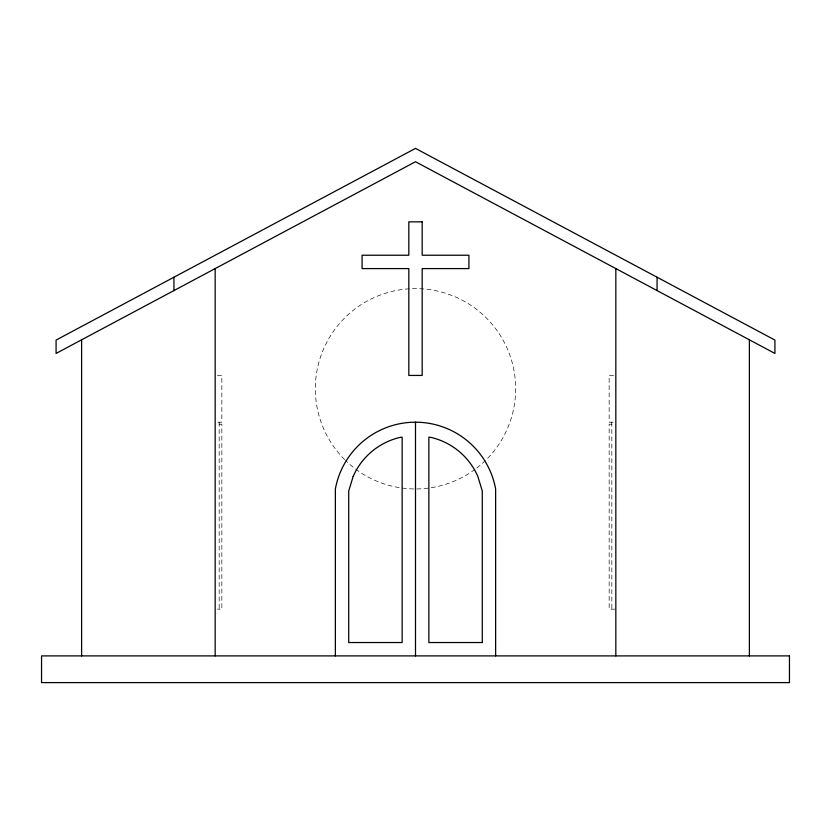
<?xml version="1.0" encoding="UTF-8"?>
<svg xmlns="http://www.w3.org/2000/svg" width="831" height="831" viewBox="0 0 831 831"><rect width="100%" height="100%" fill="white"/><g stroke="black" fill="none" stroke-linecap="round" stroke-linejoin="round"><path stroke-width="0.62" stroke-dasharray="4.16 3.12" d="M217.4 375.435L221.846 375.435L221.846 422.179L217.171 422.179M613.6 375.435L609.154 375.435L609.154 422.179L613.829 422.179M219.176 424.184L221.846 424.184L221.846 609.154L217.4 609.154M611.824 424.184L609.154 424.184L609.154 609.154L615.833 609.154M611.824 422.179L611.824 609.154M219.176 422.179L219.176 609.154M344.668 459.616A100.167 100.167 0 0 1 344.668 317.961A100.167 100.167 0 0 1 486.332 317.961A100.167 100.167 0 0 1 486.332 459.616M485.449 460.488A100.167 100.167 0 0 1 475.976 468.632M474.968 469.39A100.167 100.167 0 0 1 345.551 460.488"/><path stroke-width="1.25" d="M749.385 339.817L749.385 655.898M657.072 277.232L657.072 290.59M615.833 268.59L615.833 655.898M495.629 655.898L495.629 488.95A81.469 81.469 0 0 0 335.371 488.95L335.371 655.898M415.5 422.179L415.5 655.898M215.167 268.59L215.167 655.898M173.928 277.232L173.928 290.59M81.615 339.817L81.615 655.898M353.196 476.35L348.719 490.955L348.719 642.54L402.142 642.54L402.142 437.179L399.888 437.438A68.017 68.017 0 0 0 353.196 476.35M415.5 148.396L56.082 340.076L56.082 353.435L415.5 161.744L774.918 353.435L774.918 340.076L415.5 148.396M422.179 221.846L408.821 221.846L408.821 255.231L362.077 255.231L362.077 268.59L408.821 268.59L408.821 375.435L422.179 375.435L422.179 268.59L468.923 268.59L468.923 255.231L422.179 255.231L422.179 221.846M482.281 642.54L428.858 642.54L428.858 437.179L431.112 437.438A68.017 68.017 0 0 1 477.804 476.35L482.281 490.955L482.281 642.54M789.45 655.898L41.55 655.898L41.55 682.604L789.45 682.604L789.45 655.898"/></g></svg>
